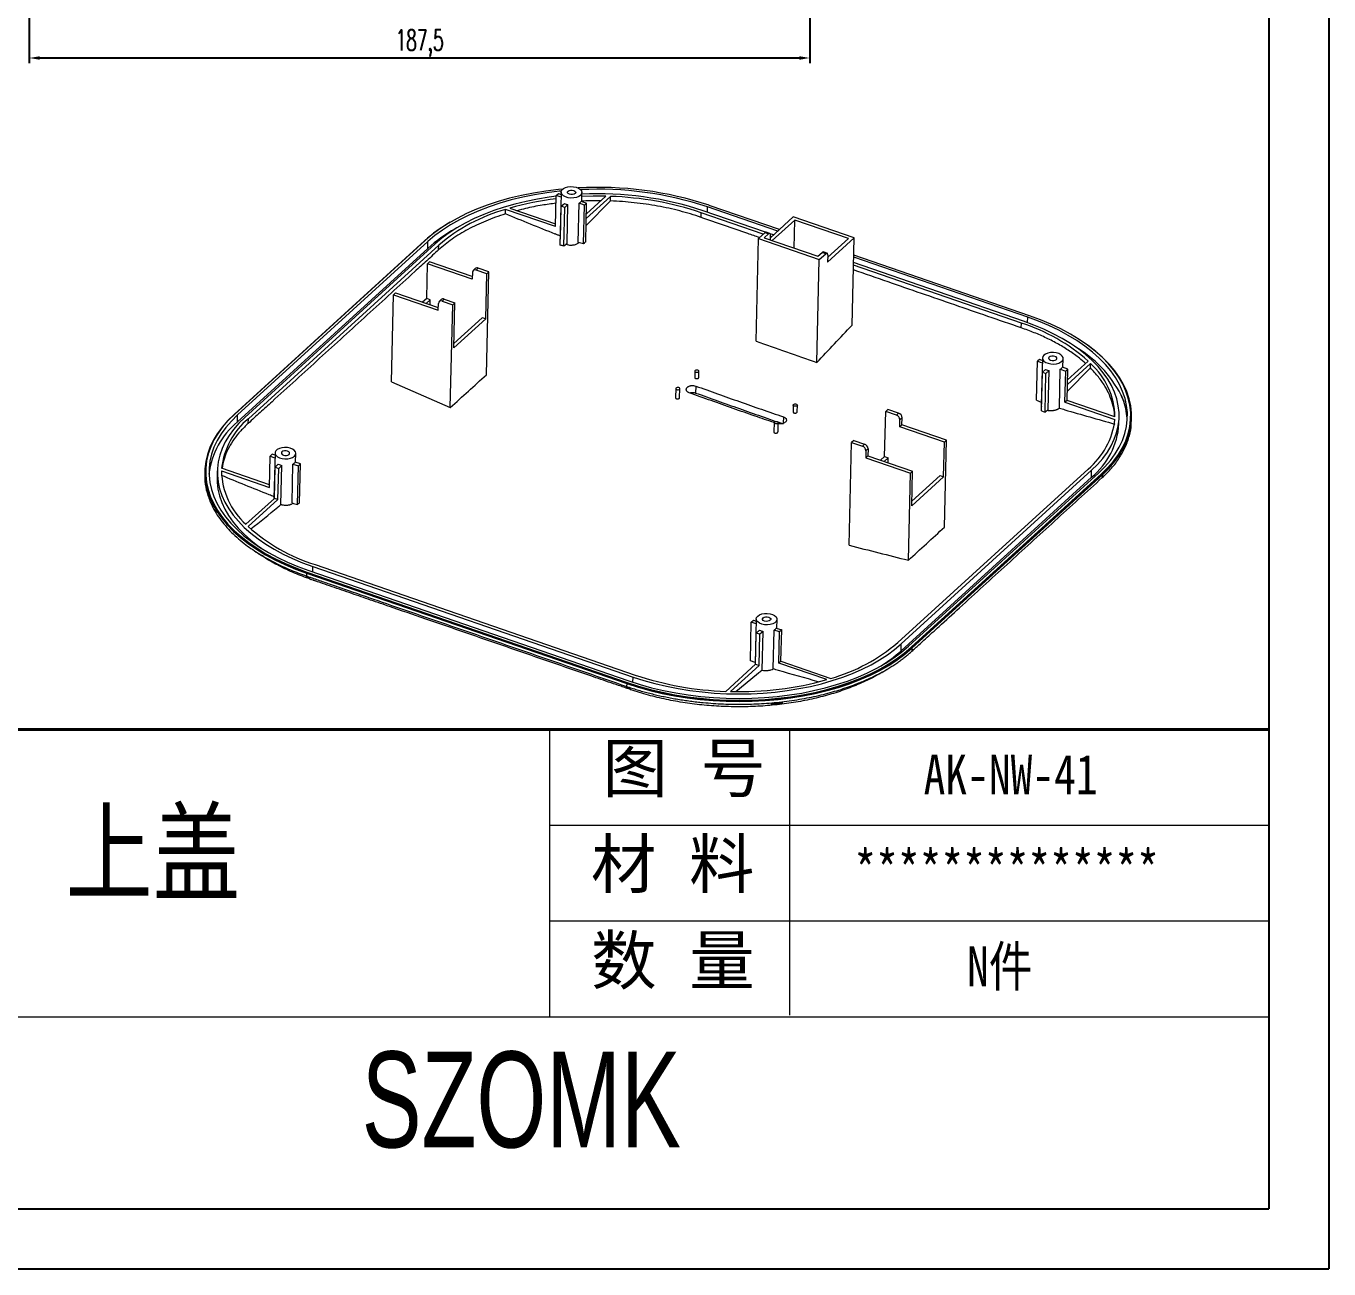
# Model space of a CAD drawing. Header units: inches. Extents: x 1813 to 4218, y 284 to 889.
# Drawn here: x 2354.9 to 2667.9, y 284.3 to 582.9 of the extents above; entities that cross this region are included whole.
import ezdxf

# ---------------------------------------------------------------- set-up
doc = ezdxf.new("R2010")
doc.units = ezdxf.units.IN
doc.header["$LTSCALE"] = 15
doc.layers.add('文字', color=81, linetype='Continuous')
doc.layers.add('粗实线', color=7, linetype='Continuous', lineweight=30)
doc.layers.add('细实线', color=3, linetype='Continuous', lineweight=9)
doc.styles.add('SLDTEXTSTYLE2', font='TXT', dxfattribs={"width": 0.6, "bigfont": 'bigfont'})
doc.styles.get("Standard").update_dxf_attribs({"font": 'txt', "bigfont": 'gbcbig.shx'})
doc.styles.add('宋体', font='', dxfattribs={"width": 0.8, "height": 3.5})
doc.styles.add('长仿宋', font='', dxfattribs={"width": 0.7, "height": 4})
doc.styles.get('宋体').set_extended_font_data('SimSun')
doc.styles.get('长仿宋').set_extended_font_data('SimSun')
doc.dimstyles.new('5', dxfattribs={"dimtxt": 5, "dimasz": 2.5, "dimexe": 1.25, "dimexo": 0.625, "dimtad": 1, "dimtxsty": 'SLDTEXTSTYLE2', "dimcen": 2.5, "dimclrd": 256, "dimclre": 256, "dimclrt": 256, "dimadec": 0, "dimazin": 0, "dimtfac": 1, "dimtmove": 0, "dimatfit": 3, "dimfxl": 1, "dimarcsym": 0})

# ---------------------------------------------------------------- blocks, each defined once
blk = doc.blocks.new('*D57')
at = {"lineweight": -2}
for p, q in [((2355.69, 673.06), (2355.69, 573.93)), ((2543.18, 674.53), (2543.18, 573.93)), ((2358.19, 575.18), (2540.68, 575.18))]:
    blk.add_line(p, q, dxfattribs=at)
for points in [[(2358.19, 575.6), (2358.19, 574.76), (2355.69, 575.18)], [(2540.68, 575.6), (2540.68, 574.76), (2543.18, 575.18)]]:
    blk.add_solid(points)
at = {"layer": 'Defpoints', "color": 0}
for p in [(2355.69, 673.68), (2543.18, 675.16), (2543.18, 575.18)]:
    blk.add_point(p, dxfattribs=at)
at = {"insert": (2449.44, 578.72), "char_height": 5, "attachment_point": 5, "style": 'SLDTEXTSTYLE2'}
blk.add_mtext('187,5', dxfattribs=at)

msp = doc.modelspace()

# ---------------------------------------------------------------- linework, layer by layer
for p, q in [((2667.879, 889.082), (2667.879, 284.282)), ((2653.479, 874.682), (2653.479, 298.682)), ((1841.319, 298.682), (2653.479, 298.682)), ((1812.519, 284.282), (2667.879, 284.282))]:
    msp.add_line(p, q)
at = {"color": 7, "linetype": 'Continuous', "lineweight": 15}
for p, q in [((2482.088, 534.676), (2482.268, 542.18)), ((2482.268, 542.18), (2482.779, 542.646)), ((2483.43, 541.779), (2482.268, 542.18)), ((2482.779, 542.646), (2483.445, 542.416)), ((2483.458, 542.97), (2483.192, 531.871)), ((2488.406, 540.705), (2488.457, 542.85)), ((2495.313, 541.927), (2489.479, 536.609)), ((2489.505, 537.713), (2494.167, 541.963)), ((2495.287, 540.843), (2495.313, 541.927)), ((2470.075, 537.723), (2470.101, 538.811)), ((2482.088, 534.676), (2470.101, 538.811)), ((2471.094, 539.11), (2482.103, 535.313)), ((2483.246, 530.235), (2483.47, 539.551)), ((2483.47, 539.551), (2484.236, 540.25)), ((2484.329, 539.255), (2483.47, 539.551)), ((2484.107, 529.98), (2484.329, 539.255)), ((2485.096, 539.953), (2484.329, 539.255)), ((2484.871, 530.61), (2485.096, 539.953)), ((2487.542, 530.897), (2487.767, 540.284)), ((2489.056, 539.839), (2487.767, 540.284)), ((2488.278, 540.749), (2489.567, 540.305)), ((2488.833, 530.523), (2489.056, 539.839)), ((2489.567, 540.305), (2489.056, 539.839)), ((2489.345, 531.031), (2489.567, 540.305)), ((2495.287, 540.843), (2489.438, 534.931)), ((2532.559, 533.32), (2517.592, 538.482)), ((2535.487, 533.594), (2518.614, 539.414)), ((2535.896, 533.967), (2519.023, 539.786)), ((2517.054, 536.894), (2517.081, 538.016)), ((2532.007, 532.868), (2517.081, 538.016)), ((2539.22, 536.997), (2533.719, 531.982)), ((2539.569, 536.235), (2534.167, 531.311)), ((2553.83, 531.959), (2539.22, 536.997)), ((2539.407, 529.503), (2539.569, 536.235)), ((2552.459, 531.789), (2539.569, 536.235)), ((2482.044, 532.864), (2482.046, 532.906)), ((2482.075, 532.894), (2482.044, 532.864)), ((2532.382, 533.21), (2530.85, 531.813)), ((2533.242, 532.914), (2532.22, 531.982)), ((2533.242, 532.914), (2532.382, 533.21)), ((2533.548, 533.025), (2532.688, 533.322)), ((2534.465, 532.662), (2533.649, 532.944)), ((2533.707, 531.469), (2533.733, 532.546)), ((2533.954, 532.197), (2533.726, 532.275)), ((2450.604, 531.242), (2404.872, 489.552)), ((2450.78, 531.349), (2405.048, 489.659)), ((2451.427, 529.445), (2405.695, 487.754)), ((2451.468, 531.112), (2405.735, 489.422)), ((2453.186, 530.519), (2407.454, 488.829)), ((2454.046, 530.223), (2408.314, 488.533)), ((2451.427, 529.445), (2451.468, 531.112)), ((2454.018, 529.086), (2454.046, 530.223)), ((2530.257, 507.141), (2530.85, 531.813)), ((2530.85, 531.813), (2545.459, 526.774)), ((2532.22, 531.982), (2545.11, 527.536)), ((2547.443, 526.136), (2553.83, 531.959)), ((2547.469, 527.24), (2552.459, 531.789)), ((2553.327, 511.034), (2553.83, 531.959)), ((2451.862, 526.197), (2451.351, 525.731)), ((2462.108, 522.663), (2451.862, 526.197)), ((2544.865, 502.051), (2545.459, 526.774)), ((2545.11, 527.536), (2546.132, 528.468)), ((2545.459, 526.774), (2546.992, 528.171)), ((2546.992, 528.171), (2546.132, 528.468)), ((2547.298, 528.283), (2546.438, 528.579)), ((2547.483, 527.803), (2547.443, 526.136)), ((2594.505, 511.955), (2553.687, 526.033)), ((2595.527, 512.886), (2553.718, 527.306)), ((2595.936, 513.259), (2553.73, 527.816)), ((2451.15, 517.393), (2451.351, 525.731)), ((2462.093, 522.026), (2451.351, 525.731)), ((2462.133, 523.694), (2462.093, 522.026)), ((2462.829, 524.602), (2462.318, 524.136)), ((2463.523, 524.697), (2463.012, 524.231)), ((2465.59, 523.342), (2463.012, 524.231)), ((2466.101, 523.808), (2463.523, 524.697)), ((2465.33, 512.503), (2465.59, 523.342)), ((2465.507, 499.084), (2466.101, 523.808)), ((2465.59, 523.342), (2466.101, 523.808)), ((2593.994, 511.489), (2553.672, 525.396)), ((2442.673, 497.378), (2443.175, 518.278)), ((2443.686, 518.744), (2443.175, 518.278)), ((2443.175, 518.278), (2453.917, 514.573)), ((2443.686, 518.744), (2453.932, 515.21)), ((2451.15, 517.393), (2450.176, 516.505)), ((2452.01, 517.097), (2451.036, 516.209)), ((2452.01, 517.097), (2451.15, 517.393)), ((2451.981, 515.883), (2452.01, 517.097)), ((2454.654, 517.149), (2454.143, 516.683)), ((2455.347, 517.244), (2454.836, 516.778)), ((2454.836, 516.778), (2457.415, 515.889)), ((2455.347, 517.244), (2457.926, 516.355)), ((2453.917, 514.573), (2453.957, 516.241)), ((2456.822, 491.218), (2457.415, 515.889)), ((2457.415, 515.889), (2457.926, 516.355)), ((2457.665, 505.516), (2457.926, 516.355)), ((2457.665, 505.516), (2465.33, 512.503)), ((2457.692, 506.62), (2464.47, 512.799)), ((2465.33, 512.503), (2464.47, 512.799)), ((2593.967, 510.352), (2593.994, 511.489)), ((2597.629, 492.999), (2597.853, 502.315)), ((2598.364, 502.781), (2597.853, 502.315)), ((2597.853, 502.315), (2599.014, 501.914)), ((2599.03, 502.551), (2598.364, 502.781)), ((2599.043, 503.105), (2598.772, 491.811)), ((2605.152, 500.44), (2603.863, 500.884)), ((2603.99, 500.84), (2604.041, 502.985)), ((2605.063, 496.744), (2610.61, 501.801)), ((2610.038, 502.359), (2605.089, 497.848)), ((2610.584, 500.715), (2610.61, 501.801)), ((2515.564, 499.957), (2515.528, 498.46)), ((2516.529, 498.464), (2516.564, 499.933)), ((2598.832, 490.412), (2599.054, 499.686)), ((2599.821, 500.385), (2599.054, 499.686)), ((2599.054, 499.686), (2599.914, 499.389)), ((2599.69, 490.073), (2599.914, 499.389)), ((2599.914, 499.389), (2600.68, 500.088)), ((2600.455, 490.702), (2600.68, 500.088)), ((2603.127, 491.075), (2603.352, 500.418)), ((2603.352, 500.418), (2604.641, 499.974)), ((2604.461, 492.47), (2604.641, 499.974)), ((2604.641, 499.974), (2605.152, 500.44)), ((2604.972, 492.936), (2605.152, 500.44)), ((2605.024, 495.103), (2610.584, 500.715)), ((2442.673, 497.378), (2456.822, 491.218)), ((2510.966, 495.765), (2510.914, 493.608)), ((2511.914, 493.605), (2511.965, 495.741)), ((2515.779, 496.379), (2515.739, 494.704)), ((2539.197, 491.807), (2539.157, 490.162)), ((2540.158, 490.182), (2540.197, 491.783)), ((2597.629, 492.999), (2598.789, 492.535)), ((2604.972, 492.936), (2604.461, 492.47)), ((2604.461, 492.47), (2616.447, 488.336)), ((2616.476, 488.968), (2604.972, 492.936)), ((2405.695, 487.754), (2405.735, 489.422)), ((2408.287, 487.41), (2408.314, 488.533)), ((2561.149, 479.455), (2561.409, 490.294)), ((2561.92, 490.76), (2561.409, 490.294)), ((2563.987, 489.405), (2561.409, 490.294)), ((2564.498, 489.87), (2561.92, 490.76)), ((2563.987, 489.405), (2564.498, 489.87)), ((2564.787, 486.607), (2564.827, 488.274)), ((2565.338, 488.74), (2564.827, 488.274)), ((2565.298, 487.073), (2565.338, 488.74)), ((2604.417, 490.66), (2604.418, 490.7)), ((2617.436, 487.266), (2617.476, 488.933)), ((2620.271, 488.699), (2620.275, 488.866)), ((2620.454, 487.994), (2620.471, 488.694)), ((2534.598, 487.614), (2534.544, 485.346)), ((2535.545, 485.373), (2535.598, 487.59)), ((2564.787, 486.607), (2565.298, 487.073)), ((2575.529, 482.902), (2564.787, 486.607)), ((2576.04, 483.368), (2565.298, 487.073)), ((2552.64, 458.117), (2553.234, 482.841)), ((2553.745, 483.307), (2553.234, 482.841)), ((2553.234, 482.841), (2555.812, 481.952)), ((2553.745, 483.307), (2556.323, 482.417)), ((2555.812, 481.952), (2556.323, 482.417)), ((2575.328, 474.564), (2575.529, 482.902)), ((2575.529, 482.902), (2576.04, 483.368)), ((2575.538, 462.468), (2576.04, 483.368)), ((2413.362, 472.024), (2413.542, 479.528)), ((2414.053, 479.994), (2413.542, 479.528)), ((2413.542, 479.528), (2414.704, 479.128)), ((2414.719, 479.764), (2414.053, 479.994)), ((2414.733, 480.318), (2414.469, 469.328)), ((2419.68, 478.054), (2419.731, 480.198)), ((2556.651, 480.821), (2556.611, 479.154)), ((2556.611, 479.154), (2557.122, 479.62)), ((2556.611, 479.154), (2567.353, 475.449)), ((2557.162, 481.287), (2556.651, 480.821)), ((2557.162, 481.287), (2557.122, 479.62)), ((2557.122, 479.62), (2567.864, 475.915)), ((2560.175, 478.567), (2561.149, 479.455)), ((2562.008, 479.158), (2561.034, 478.27)), ((2561.149, 479.455), (2562.008, 479.158)), ((2561.979, 477.944), (2562.008, 479.158)), ((2397.855, 475.932), (2397.838, 475.231)), ((2398.059, 476.094), (2398.055, 475.927)), ((2400.858, 476.027), (2400.818, 474.359)), ((2401.857, 475.992), (2413.362, 472.024)), ((2413.377, 472.661), (2401.886, 476.624)), ((2414.564, 469.395), (2414.744, 476.899)), ((2415.511, 477.598), (2414.744, 476.899)), ((2414.744, 476.899), (2415.604, 476.603)), ((2415.423, 469.099), (2415.604, 476.603)), ((2415.604, 476.603), (2416.37, 477.301)), ((2416.145, 467.915), (2416.37, 477.301)), ((2418.817, 468.288), (2419.041, 477.632)), ((2419.041, 477.632), (2420.33, 477.187)), ((2420.841, 477.653), (2419.552, 478.097)), ((2420.108, 467.913), (2420.33, 477.187)), ((2420.33, 477.187), (2420.841, 477.653)), ((2420.618, 468.337), (2420.841, 477.653)), ((2564.288, 434.737), (2610.02, 476.427)), ((2565.147, 434.441), (2610.879, 476.131)), ((2567.353, 475.449), (2567.864, 475.915)), ((2567.664, 467.577), (2567.864, 475.915)), ((2610.839, 474.463), (2610.879, 476.131)), ((2565.107, 432.773), (2610.839, 474.463)), ((2566.851, 454.524), (2567.353, 475.449)), ((2566.866, 433.848), (2612.598, 475.538)), ((2567.55, 433.444), (2613.282, 475.134)), ((2567.554, 433.611), (2613.286, 475.301)), ((2575.328, 474.564), (2567.664, 467.577)), ((2567.69, 468.681), (2574.469, 474.861)), ((2567.722, 433.385), (2613.454, 475.075)), ((2574.469, 474.861), (2575.328, 474.564)), ((2613.282, 475.134), (2613.286, 475.301)), ((2613.454, 475.075), (2613.437, 474.384)), ((2414.564, 469.395), (2407.723, 463.159)), ((2408.296, 462.601), (2415.423, 469.099)), ((2415.423, 469.099), (2414.564, 469.395)), ((2422.292, 451.441), (2422.275, 450.741)), ((2422.275, 450.741), (2423.313, 449.932)), ((2422.292, 451.441), (2499.205, 424.914)), ((2422.394, 451.534), (2422.398, 451.701)), ((2422.394, 451.534), (2499.307, 425.007)), ((2422.398, 451.701), (2499.311, 425.174)), ((2422.807, 452.074), (2499.72, 425.546)), ((2423.829, 453.005), (2500.742, 426.478)), ((2424.34, 453.471), (2501.253, 426.944)), ((2528.904, 430.389), (2529.127, 439.663)), ((2529.127, 439.663), (2529.638, 440.129)), ((2530.288, 439.262), (2529.127, 439.663)), ((2529.638, 440.129), (2530.304, 439.899)), ((2530.317, 440.453), (2530.053, 429.443)), ((2535.137, 438.232), (2536.426, 437.788)), ((2535.264, 438.188), (2535.316, 440.333)), ((2530.148, 429.53), (2530.329, 437.034)), ((2530.329, 437.034), (2531.095, 437.733)), ((2531.188, 436.738), (2530.329, 437.034)), ((2531.008, 429.234), (2531.188, 436.738)), ((2531.954, 437.436), (2531.188, 436.738)), ((2531.73, 428.094), (2531.954, 437.436)), ((2534.401, 428.423), (2534.626, 437.767)), ((2535.915, 437.322), (2534.626, 437.767)), ((2535.735, 429.818), (2535.915, 437.322)), ((2536.426, 437.788), (2535.915, 437.322)), ((2536.246, 430.284), (2536.426, 437.788)), ((2565.107, 432.773), (2565.147, 434.441)), ((2567.55, 433.444), (2567.554, 433.611)), ((2567.722, 433.385), (2567.705, 432.685)), ((2523.021, 423.033), (2530.148, 429.53)), ((2531.008, 429.234), (2524.167, 422.997)), ((2530.064, 429.926), (2528.904, 430.389)), ((2530.148, 429.53), (2531.008, 429.234)), ((2535.735, 429.818), (2536.246, 430.284)), ((2547.24, 425.85), (2535.735, 429.818)), ((2536.246, 430.284), (2548.233, 426.15)), ((2499.205, 424.914), (2499.188, 424.223)), ((2499.188, 424.223), (2500.239, 423.415)), ((2499.307, 425.007), (2499.311, 425.174))]:
    msp.add_line(p, q, dxfattribs=at)
at = {"color": 8, "linetype": 'Continuous', "lineweight": 15}
for p, q in [((2518.583, 538.14), (2518.614, 539.414)), ((2595.496, 511.604), (2595.527, 512.886)), ((2536.83, 488.986), (2536.793, 487.42)), ((2423.798, 451.732), (2423.829, 453.005)), ((2500.711, 425.213), (2500.742, 426.478))]:
    msp.add_line(p, q, dxfattribs=at)
at = {"color": 7, "linetype": 'Continuous', "lineweight": 15, "flags": 128}
for points in [[(2483.874, 543.707), (2482.83, 543.603), (2479.798, 543.229), (2476.821, 542.749), (2473.91, 542.165), (2471.077, 541.481), (2468.333, 540.699), (2465.688, 539.822), (2463.153, 538.852), (2460.738, 537.795), (2458.453, 536.655), (2456.306, 535.435), (2454.307, 534.14), (2452.462, 532.777), (2450.78, 531.349)], [(2483.507, 543.221), (2483.003, 543.169), (2480.02, 542.801), (2477.091, 542.328), (2474.226, 541.755), (2471.439, 541.081), (2468.738, 540.312), (2466.136, 539.448), (2463.642, 538.495), (2461.266, 537.455), (2459.017, 536.332), (2456.905, 535.132), (2454.938, 533.858), (2453.123, 532.517), (2451.468, 531.112)], [(2482.263, 541.952), (2480.573, 541.731), (2477.763, 541.278), (2475.016, 540.727), (2472.342, 540.082), (2469.752, 539.343), (2467.256, 538.515), (2464.863, 537.601), (2462.584, 536.603), (2460.428, 535.526), (2458.402, 534.375), (2456.515, 533.154), (2454.774, 531.867), (2453.186, 530.519)], [(2488.106, 542.169), (2487.682, 541.882), (2487.13, 541.672), (2486.491, 541.553), (2485.812, 541.535), (2485.144, 541.619), (2484.537, 541.799), (2484.035, 542.061), (2483.675, 542.386), (2483.485, 542.75), (2483.478, 543.126), (2483.655, 543.485), (2484.003, 543.803), (2484.496, 544.054), (2485.097, 544.22), (2485.762, 544.289), (2486.442, 544.255), (2487.086, 544.122), (2487.646, 543.899), (2488.08, 543.603), (2488.358, 543.255), (2488.457, 542.882), (2488.371, 542.511), (2488.106, 542.169)], [(2486.817, 542.614), (2486.556, 542.458), (2486.204, 542.371), (2485.815, 542.366), (2485.447, 542.444), (2485.157, 542.593), (2484.989, 542.79), (2484.968, 543.006), (2485.098, 543.206), (2485.359, 543.362), (2485.711, 543.449), (2486.101, 543.454), (2486.469, 543.376), (2486.759, 543.227), (2486.927, 543.03), (2486.947, 542.814), (2486.817, 542.614)], [(2494.167, 541.963), (2491.158, 541.98), (2488.434, 541.901)], [(2533.733, 532.546), (2533.727, 532.699), (2533.702, 532.829), (2533.658, 532.93), (2533.597, 532.999), (2533.522, 533.032), (2533.436, 533.029), (2533.341, 532.989), (2533.242, 532.914)], [(2547.483, 527.803), (2547.477, 527.957), (2547.451, 528.087), (2547.408, 528.188), (2547.347, 528.257), (2547.272, 528.29), (2547.186, 528.286), (2547.091, 528.246), (2546.992, 528.171)], [(2613.286, 475.301), (2614.799, 476.787), (2616.138, 478.325), (2617.296, 479.909), (2618.269, 481.534), (2619.054, 483.192), (2619.648, 484.877), (2620.047, 486.583), (2620.251, 488.302), (2620.258, 490.029), (2620.069, 491.755), (2619.685, 493.475), (2619.106, 495.181), (2618.335, 496.868), (2617.376, 498.527), (2616.231, 500.153), (2614.906, 501.739), (2613.406, 503.279), (2611.736, 504.767), (2609.903, 506.196), (2607.915, 507.562), (2605.779, 508.859), (2603.504, 510.082), (2601.099, 511.226), (2598.573, 512.286), (2595.936, 513.259)], [(2610.879, 476.131), (2612.308, 477.533), (2613.571, 478.985), (2614.664, 480.48), (2615.583, 482.013), (2616.324, 483.578), (2616.884, 485.169), (2617.261, 486.778), (2617.453, 488.401), (2617.46, 490.031), (2617.282, 491.66), (2616.919, 493.283), (2616.372, 494.894), (2615.645, 496.485), (2614.739, 498.051), (2613.659, 499.585), (2612.409, 501.082), (2610.993, 502.536), (2609.417, 503.94), (2607.687, 505.289), (2605.811, 506.578), (2603.795, 507.803), (2601.648, 508.957), (2599.378, 510.036), (2596.994, 511.037), (2594.505, 511.955)], [(2612.598, 475.538), (2614.087, 477), (2615.404, 478.513), (2616.544, 480.072), (2617.502, 481.671), (2618.274, 483.302), (2618.858, 484.96), (2619.251, 486.639), (2619.452, 488.331), (2619.459, 490.029), (2619.273, 491.728), (2618.894, 493.42), (2618.325, 495.099), (2617.567, 496.758), (2616.622, 498.391), (2615.496, 499.991), (2614.192, 501.551), (2612.716, 503.066), (2611.073, 504.53), (2609.27, 505.937), (2607.314, 507.281), (2605.212, 508.557), (2602.974, 509.761), (2600.607, 510.886), (2598.122, 511.929), (2595.527, 512.886)], [(2599.394, 503.786), (2599.129, 503.444), (2599.043, 503.073), (2599.142, 502.7), (2599.42, 502.352), (2599.854, 502.055), (2600.414, 501.832), (2601.058, 501.699), (2601.738, 501.666), (2602.403, 501.735), (2603.004, 501.901), (2603.497, 502.152), (2603.845, 502.469), (2604.022, 502.829), (2604.015, 503.205), (2603.825, 503.569), (2603.465, 503.894), (2602.963, 504.156), (2602.356, 504.336), (2601.688, 504.42), (2601.009, 504.402), (2600.37, 504.283), (2599.818, 504.073), (2599.394, 503.786)], [(2613.454, 475.075), (2614.973, 476.567), (2616.317, 478.111), (2617.48, 479.702), (2618.457, 481.333), (2619.246, 482.998), (2619.841, 484.69), (2620.242, 486.402), (2620.447, 488.128), (2620.454, 489.862), (2620.264, 491.595), (2619.878, 493.322), (2619.297, 495.035), (2618.523, 496.728), (2617.56, 498.394), (2616.411, 500.026), (2615.08, 501.619), (2613.574, 503.165), (2611.897, 504.659), (2610.058, 506.094), (2609.198, 506.706)], [(2600.683, 503.341), (2600.553, 503.14), (2600.573, 502.925), (2600.741, 502.728), (2601.031, 502.579), (2601.399, 502.501), (2601.789, 502.506), (2602.141, 502.593), (2602.402, 502.748), (2602.532, 502.949), (2602.511, 503.165), (2602.343, 503.362), (2602.053, 503.511), (2601.685, 503.589), (2601.296, 503.584), (2600.944, 503.497), (2600.683, 503.341)], [(2516.494, 499.797), (2516.559, 499.898), (2516.549, 500.005), (2516.465, 500.104), (2516.32, 500.178), (2516.136, 500.217), (2515.941, 500.215), (2515.765, 500.171), (2515.635, 500.094), (2515.57, 499.993), (2515.58, 499.886), (2515.664, 499.787), (2515.809, 499.713), (2515.993, 499.674), (2516.187, 499.676), (2516.363, 499.719), (2516.494, 499.797)], [(2511.895, 495.605), (2511.96, 495.705), (2511.95, 495.813), (2511.866, 495.912), (2511.721, 495.986), (2511.537, 496.025), (2511.342, 496.023), (2511.166, 495.979), (2511.036, 495.901), (2510.971, 495.801), (2510.981, 495.693), (2511.065, 495.595), (2511.21, 495.52), (2511.394, 495.481), (2511.589, 495.484), (2511.765, 495.527), (2511.895, 495.605)], [(2539.267, 491.943), (2539.398, 492.021), (2539.574, 492.064), (2539.768, 492.066), (2539.952, 492.027), (2540.097, 491.953), (2540.181, 491.854), (2540.192, 491.747), (2540.126, 491.646), (2539.996, 491.569), (2539.82, 491.525), (2539.625, 491.523), (2539.441, 491.562), (2539.296, 491.636), (2539.212, 491.735), (2539.202, 491.842), (2539.267, 491.943)], [(2404.872, 489.552), (2403.353, 488.06), (2402.009, 486.516), (2400.846, 484.925), (2399.868, 483.294), (2399.08, 481.629), (2398.484, 479.937), (2398.083, 478.224), (2397.879, 476.498), (2397.871, 474.765), (2398.061, 473.031), (2398.447, 471.305), (2399.029, 469.591), (2399.802, 467.898), (2400.766, 466.232), (2401.915, 464.6), (2403.245, 463.008), (2404.752, 461.461), (2406.428, 459.968), (2408.268, 458.532), (2410.264, 457.161), (2412.409, 455.858), (2414.693, 454.631), (2417.108, 453.482), (2419.644, 452.418), (2422.292, 451.441)], [(2405.048, 489.659), (2403.535, 488.173), (2402.196, 486.635), (2401.038, 485.051), (2400.064, 483.426), (2399.279, 481.768), (2398.686, 480.083), (2398.286, 478.377), (2398.083, 476.658), (2398.075, 474.931), (2398.264, 473.205), (2398.649, 471.485), (2399.228, 469.779), (2399.999, 468.093), (2400.958, 466.433), (2402.103, 464.807), (2403.428, 463.221), (2404.928, 461.681), (2406.598, 460.194), (2408.43, 458.764), (2410.418, 457.398), (2412.554, 456.101), (2414.829, 454.878), (2417.235, 453.734), (2419.761, 452.674), (2422.398, 451.701)], [(2405.735, 489.422), (2404.246, 487.96), (2402.929, 486.447), (2401.79, 484.888), (2400.832, 483.289), (2400.059, 481.658), (2399.476, 480), (2399.083, 478.321), (2398.882, 476.629), (2398.875, 474.931), (2399.061, 473.232), (2399.439, 471.54), (2400.009, 469.861), (2400.767, 468.202), (2401.711, 466.569), (2402.837, 464.969), (2404.141, 463.409), (2405.618, 461.894), (2407.26, 460.43), (2409.064, 459.023), (2411.02, 457.679), (2413.121, 456.403), (2415.36, 455.199), (2417.726, 454.074), (2420.212, 453.031), (2422.807, 452.074)], [(2407.454, 488.829), (2406.026, 487.427), (2404.763, 485.975), (2403.67, 484.48), (2402.751, 482.947), (2402.01, 481.382), (2401.45, 479.791), (2401.073, 478.182), (2400.881, 476.559), (2400.874, 474.93), (2401.052, 473.3), (2401.415, 471.677), (2401.961, 470.067), (2402.689, 468.475), (2403.594, 466.909), (2404.674, 465.375), (2405.925, 463.878), (2407.341, 462.424), (2408.917, 461.02), (2410.646, 459.671), (2412.523, 458.382), (2414.538, 457.158), (2416.686, 456.003), (2418.956, 454.924), (2421.34, 453.923), (2423.829, 453.005)], [(2534.668, 487.75), (2534.799, 487.828), (2534.975, 487.872), (2535.17, 487.874), (2535.354, 487.835), (2535.499, 487.761), (2535.583, 487.662), (2535.593, 487.554), (2535.528, 487.454), (2535.397, 487.376), (2535.221, 487.333), (2535.026, 487.33), (2534.843, 487.369), (2534.698, 487.444), (2534.614, 487.542), (2534.603, 487.65), (2534.668, 487.75)], [(2419.38, 479.517), (2419.645, 479.859), (2419.731, 480.23), (2419.632, 480.603), (2419.355, 480.951), (2418.92, 481.247), (2418.36, 481.47), (2417.716, 481.604), (2417.037, 481.637), (2416.372, 481.568), (2415.77, 481.402), (2415.277, 481.151), (2414.93, 480.834), (2414.752, 480.474), (2414.759, 480.098), (2414.949, 479.734), (2415.309, 479.409), (2415.811, 479.147), (2416.418, 478.967), (2417.086, 478.883), (2417.765, 478.901), (2418.404, 479.02), (2418.956, 479.23), (2419.38, 479.517)], [(2418.091, 479.962), (2418.221, 480.162), (2418.201, 480.378), (2418.033, 480.575), (2417.743, 480.724), (2417.375, 480.802), (2416.986, 480.797), (2416.634, 480.71), (2416.373, 480.554), (2416.242, 480.354), (2416.263, 480.138), (2416.431, 479.941), (2416.721, 479.792), (2417.089, 479.714), (2417.478, 479.719), (2417.83, 479.806), (2418.091, 479.962)], [(2398.055, 475.927), (2398.071, 474.765), (2398.26, 473.038), (2398.645, 471.318), (2399.224, 469.612), (2399.995, 467.926), (2400.954, 466.266), (2402.099, 464.641), (2403.424, 463.055), (2404.924, 461.515), (2406.594, 460.027), (2408.426, 458.597), (2410.414, 457.231), (2412.55, 455.934), (2414.825, 454.711), (2417.231, 453.567), (2419.757, 452.507), (2422.394, 451.534)], [(2400.818, 474.359), (2400.833, 473.262), (2401.012, 471.633), (2401.375, 470.009), (2401.921, 468.399), (2402.649, 466.808), (2403.554, 465.242), (2404.634, 463.707), (2405.885, 462.21), (2407.301, 460.757), (2408.877, 459.353), (2410.606, 458.003), (2411.437, 457.412)], [(2530.668, 441.134), (2531.092, 441.421), (2531.644, 441.631), (2532.284, 441.75), (2532.962, 441.768), (2533.63, 441.684), (2534.237, 441.504), (2534.739, 441.242), (2535.099, 440.917), (2535.289, 440.553), (2535.296, 440.177), (2535.119, 439.817), (2534.771, 439.5), (2534.278, 439.249), (2533.677, 439.083), (2533.012, 439.014), (2532.332, 439.048), (2531.689, 439.181), (2531.129, 439.404), (2530.694, 439.7), (2530.416, 440.048), (2530.317, 440.421), (2530.403, 440.792), (2530.668, 441.134)], [(2531.957, 440.689), (2532.218, 440.845), (2532.57, 440.932), (2532.96, 440.937), (2533.327, 440.859), (2533.617, 440.71), (2533.785, 440.513), (2533.806, 440.297), (2533.676, 440.097), (2533.415, 439.941), (2533.063, 439.854), (2532.673, 439.849), (2532.305, 439.927), (2532.015, 440.076), (2531.847, 440.273), (2531.827, 440.489), (2531.957, 440.689)], [(2499.205, 424.914), (2501.953, 424.029), (2504.791, 423.24), (2507.709, 422.549), (2510.693, 421.96), (2513.733, 421.474), (2516.816, 421.094), (2519.931, 420.82), (2523.065, 420.655), (2526.205, 420.599), (2529.34, 420.651), (2532.457, 420.812), (2535.543, 421.081), (2538.587, 421.458), (2541.576, 421.94), (2544.498, 422.525), (2547.343, 423.212), (2550.098, 423.997), (2552.754, 424.878), (2555.299, 425.852), (2557.724, 426.913), (2560.018, 428.058), (2562.173, 429.283), (2564.181, 430.582), (2566.033, 431.952), (2567.722, 433.385)], [(2499.307, 425.007), (2502.044, 424.126), (2504.871, 423.34), (2507.777, 422.652), (2510.749, 422.065), (2513.777, 421.581), (2516.848, 421.202), (2519.95, 420.93), (2523.072, 420.765), (2526.2, 420.709), (2529.322, 420.761), (2532.426, 420.922), (2535.5, 421.19), (2538.531, 421.565), (2541.508, 422.045), (2544.419, 422.628), (2547.253, 423.312), (2549.997, 424.094), (2552.642, 424.972), (2555.177, 425.941), (2557.592, 426.998), (2559.877, 428.139), (2562.023, 429.359), (2564.023, 430.653), (2565.867, 432.017), (2567.55, 433.444)], [(2499.311, 425.174), (2502.048, 424.293), (2504.875, 423.507), (2507.781, 422.819), (2510.753, 422.232), (2513.781, 421.748), (2516.852, 421.369), (2519.954, 421.097), (2523.076, 420.932), (2526.204, 420.876), (2529.326, 420.928), (2532.43, 421.089), (2535.504, 421.357), (2538.535, 421.732), (2541.512, 422.211), (2544.423, 422.795), (2547.257, 423.479), (2550.001, 424.261), (2552.646, 425.139), (2555.181, 426.108), (2557.596, 427.165), (2559.881, 428.305), (2562.027, 429.525), (2564.027, 430.82), (2565.871, 432.183), (2567.554, 433.611)], [(2499.72, 425.546), (2502.413, 424.679), (2505.195, 423.906), (2508.054, 423.229), (2510.978, 422.652), (2513.957, 422.176), (2516.979, 421.803), (2520.032, 421.535), (2523.103, 421.373), (2526.18, 421.318), (2529.252, 421.369), (2532.307, 421.527), (2535.331, 421.791), (2538.314, 422.159), (2541.243, 422.632), (2544.107, 423.205), (2546.895, 423.879), (2549.596, 424.648), (2552.198, 425.512), (2554.692, 426.465), (2557.068, 427.505), (2559.317, 428.628), (2561.429, 429.828), (2563.396, 431.102), (2565.211, 432.443), (2566.866, 433.848)], [(2500.742, 426.478), (2503.325, 425.646), (2505.993, 424.905), (2508.735, 424.255), (2511.541, 423.701), (2514.398, 423.245), (2517.297, 422.887), (2520.225, 422.63), (2523.17, 422.475), (2526.122, 422.422), (2529.069, 422.471), (2531.999, 422.623), (2534.9, 422.876), (2537.761, 423.229), (2540.57, 423.682), (2543.318, 424.233), (2545.992, 424.878), (2548.582, 425.617), (2551.078, 426.445), (2553.47, 427.359), (2555.749, 428.357), (2557.906, 429.434), (2559.932, 430.585), (2561.819, 431.807), (2563.56, 433.093), (2565.147, 434.441)]]:
    msp.add_lwpolyline(points, dxfattribs=at)
at = {"color": 7, "linetype": 'Continuous', "lineweight": 15}
for centre, radius, start, end in [((2492.237, 458.762), 85.338, 71.70649, 93.1788), ((2492.273, 459.754), 83.902, 71.70257, 92.82857), ((2492.329, 462.085), 80.466, 71.70183, 92.76474), ((2492.876, 465.832), 76.135, 71.46246, 88.16588), ((2481.725, 497.775), 42.65, 105.81563, 130.46564), ((2490.81, 470.819), 71.08, 96.91749, 106.10357), ((2485.757, 543.265), 3.378, 243.23716, 258.70419), ((2487.04, 541.594), 1.499, 299.01631, 325.6896), ((2475.167, 503.842), 36.798, 119.9723, 131.87478), ((2475.782, 502.225), 36.525, 119.11446, 131.82026), ((2532.626, 533.018), 0.31, 78.31235, 141.75321), ((2546.376, 528.276), 0.31, 78.31235, 141.75321), ((2462.741, 523.687), 0.608, 63.4781, 179.37826), ((2463.256, 524.065), 0.686, 67.07764, 128.47878), ((2454.565, 516.234), 0.608, 63.4781, 179.37826), ((2455.08, 516.612), 0.686, 67.07764, 128.47878), ((2580.525, 469.16), 44.42, 48.3639, 72.34887), ((2592.471, 481.09), 28.661, 27.22232, 59.87352), ((2602.625, 501.729), 1.499, 299.01631, 325.6896), ((2598.686, 488.593), 17.795, 1.20602, 47.92247), ((2601.342, 503.4), 3.378, 243.23716, 258.70419), ((2603.822, 487.519), 15.619, 1.95515, 19.11165), ((2419.823, 474.632), 18.047, 129.62431, 173.66156), ((2563.57, 488.218), 1.258, 2.56433, 70.63634), ((2564.081, 488.684), 1.258, 2.56433, 70.63634), ((2598.511, 490.328), 18.047, 309.62431, 353.66156), ((2601.283, 489.9), 19.026, 309.09791, 356.38261), ((2417.888, 472.973), 19.161, 129.5183, 173.20443), ((2599.515, 488.399), 17.956, 309.09791, 356.38261), ((2555.906, 481.231), 1.258, 2.56433, 70.63634), ((2555.395, 480.765), 1.258, 2.56433, 70.63634), ((2419.648, 476.367), 17.795, 181.20602, 227.92247), ((2417.032, 480.614), 3.378, 243.23716, 258.70419), ((2418.314, 478.942), 1.499, 299.01631, 325.6896), ((2437.809, 495.8), 44.42, 228.3639, 252.34887), ((2533.899, 439.077), 1.499, 299.01631, 325.6896), ((2532.616, 440.748), 3.378, 243.23716, 258.70419), ((2536.609, 467.185), 42.65, 285.81563, 310.46564), ((2542.808, 457.503), 33.299, 301.65356, 312.04103), ((2525.458, 499.128), 76.135, 251.46246, 268.16588), ((2526.422, 499.498), 76.534, 268.31186, 285.7839)]:
    msp.add_arc(centre, radius, start, end, dxfattribs=at)
for points, knots in [([(2482.223, 540.291), (2481.106, 540.141), (2478.618, 539.807), (2475.488, 539.199), (2473.552, 538.677), (2472.878, 538.495)], [0, 0, 0, 0, 0.3469845, 0.7727025, 1, 1, 1, 1]), ([(2492.98, 540.88), (2492.096, 540.894), (2490.566, 540.916), (2489.049, 540.833), (2488.408, 540.798)], [0, 0, 0, 0, 0.5774226, 1, 1, 1, 1]), ([(2517.054, 536.894), (2515.4, 537.47), (2513.701, 537.983), (2510.22, 538.888), (2508.438, 539.281), (2505.7, 539.779), (2504.776, 539.929), (2502.908, 540.2), (2501.962, 540.32), (2499.119, 540.629), (2497.21, 540.769), (2495.287, 540.843)], [0, 0, 0, 0, 0.25, 0.25, 0.5, 0.5, 0.625, 0.625, 0.75, 0.75, 1, 1, 1, 1]), ([(2470.075, 537.723), (2468.42, 537.206), (2466.843, 536.636), (2463.843, 535.394), (2462.418, 534.722), (2460.396, 533.637), (2459.742, 533.262), (2458.471, 532.487), (2457.855, 532.085), (2456.085, 530.852), (2455.002, 529.989), (2454.018, 529.086)], [0, 0, 0, 0, 0.25, 0.25, 0.5, 0.5, 0.625, 0.625, 0.75, 0.75, 1, 1, 1, 1]), ([(2531.101, 532.042), (2530.165, 532.365), (2525.482, 533.982), (2520.8, 535.6), (2517.054, 536.894)], [0, 0, 0, 0, 0.1999866, 1, 1, 1, 1]), ([(2483.206, 532.443), (2483.141, 532.469), (2482.969, 532.537), (2482.689, 532.649), (2482.367, 532.777), (2482.153, 532.863), (2482.046, 532.906)], [0, 0, 0, 0, 0.1677941, 0.445196, 0.722598, 1, 1, 1, 1]), ([(2454.018, 529.086), (2453.065, 528.211), (2452.113, 527.345), (2450.207, 525.608), (2447.349, 523.002), (2444.491, 520.397), (2438.774, 515.187), (2434.963, 511.714), (2427.341, 504.769), (2423.53, 501.297), (2417.814, 496.088), (2414.956, 493.484), (2412.098, 490.88), (2410.192, 489.145), (2409.239, 488.274), (2408.287, 487.41)], [0, 0, 0, 0, 0.0625, 0.0625, 0.125, 0.25, 0.25, 0.5, 0.5, 0.75, 0.75, 0.875, 0.9375, 0.9375, 1, 1, 1, 1]), ([(2483.209, 531.869), (2483.202, 531.846), (2483.171, 531.737), (2483.231, 531.628), (2483.278, 531.542)], [0, 0, 0, 0, 0.2166405, 1, 1, 1, 1]), ([(2484.649, 530.427), (2484.839, 530.369), (2485.287, 530.233), (2486.078, 530.214), (2486.88, 530.352), (2487.442, 530.589), (2487.67, 530.783), (2487.737, 530.84)], [0, 0, 0, 0, 0.1776286, 0.4181945, 0.6581744, 0.8980042, 1, 1, 1, 1]), ([(2593.967, 510.352), (2588.64, 512.187), (2577.986, 515.859), (2564.546, 520.498), (2556.432, 523.299), (2553.645, 524.261)], [0, 0, 0, 0, 0.3963198, 0.7926401, 1, 1, 1, 1]), ([(2609.412, 501.788), (2608.927, 502.219), (2607.763, 503.255), (2605.592, 504.801), (2602.956, 506.424), (2600.103, 507.898), (2597.115, 509.223), (2595.018, 509.975), (2593.967, 510.352)], [0, 0, 0, 0, 0.1247515, 0.2998531, 0.4800417, 0.6602303, 0.829562, 1, 1, 1, 1]), ([(2515.529, 498.46), (2515.529, 498.455), (2515.528, 498.438), (2515.533, 498.41), (2515.544, 498.376), (2515.561, 498.343), (2515.585, 498.311), (2515.614, 498.281), (2515.648, 498.254), (2515.687, 498.229), (2515.73, 498.207), (2515.778, 498.189), (2515.828, 498.174), (2515.88, 498.162), (2515.935, 498.155), (2515.991, 498.151), (2516.047, 498.151), (2516.102, 498.155), (2516.157, 498.163), (2516.211, 498.174), (2516.262, 498.189), (2516.31, 498.208), (2516.355, 498.23), (2516.395, 498.254), (2516.43, 498.28), (2516.449, 498.299), (2516.458, 498.308)], [0, 0, 0, 0, 0.0185464, 0.0610056, 0.103465, 0.148118, 0.190452, 0.2327861, 0.2773119, 0.319479, 0.3616461, 0.4059939, 0.4480257, 0.4900577, 0.5342546, 0.5762426, 0.6182305, 0.6623705, 0.7044253, 0.74648, 0.7906821, 0.8328859, 0.8750895, 0.9194461, 0.9595012, 1, 1, 1, 1]), ([(2516.458, 498.308), (2516.467, 498.319), (2516.481, 498.334), (2516.495, 498.355), (2516.508, 498.378), (2516.52, 498.406), (2516.527, 498.435), (2516.529, 498.454), (2516.529, 498.462), (2516.529, 498.464)], [0, 0, 0, 0, 0.2121015, 0.3190121, 0.4242839, 0.6472775, 0.8593794, 0.9662917, 1, 1, 1, 1]), ([(2616.392, 488.997), (2616.382, 489.33), (2616.35, 490.368), (2615.951, 492.126), (2615.205, 494.251), (2614.072, 496.414), (2612.58, 498.589), (2611.252, 500.004), (2610.584, 500.715)], [0, 0, 0, 0, 0.0820104, 0.2552778, 0.433579, 0.6118801, 0.8050975, 1, 1, 1, 1]), ([(2514.241, 494.757), (2514.155, 494.788), (2514.077, 494.823), (2513.931, 494.903), (2513.864, 494.949), (2513.747, 495.046), (2513.696, 495.097), (2513.612, 495.207), (2513.578, 495.265), (2513.507, 495.441), (2513.497, 495.566), (2513.553, 495.807), (2513.62, 495.925), (2513.77, 496.083), (2513.829, 496.134), (2513.96, 496.226), (2514.033, 496.267), (2514.19, 496.342), (2514.275, 496.375), (2514.452, 496.43), (2514.544, 496.452), (2514.832, 496.5), (2515.03, 496.509), (2515.421, 496.479), (2515.608, 496.44), (2515.779, 496.379)], [0, 0, 0, 0, 0.0625, 0.0625, 0.125, 0.125, 0.1875, 0.1875, 0.25, 0.25, 0.375, 0.375, 0.5, 0.5, 0.5625, 0.5625, 0.625, 0.625, 0.6875, 0.6875, 0.75, 0.75, 0.875, 0.875, 1, 1, 1, 1]), ([(2534.602, 487.608), (2533.078, 488.119), (2529.798, 489.217), (2524.766, 490.994), (2519.503, 492.862), (2515.995, 494.125), (2514.241, 494.757)], [0, 0, 0, 0, 0.2245288, 0.4829853, 0.7414905, 1, 1, 1, 1]), ([(2514.343, 494.72), (2514.431, 494.748), (2514.671, 494.825), (2515.119, 494.839), (2515.501, 494.783), (2515.693, 494.719), (2515.739, 494.704)], [0, 0, 0, 0, 0.2018932, 0.5482815, 0.8933932, 1, 1, 1, 1]), ([(2515.739, 494.704), (2519.247, 493.446), (2522.755, 492.196), (2528.017, 490.341), (2529.771, 489.725), (2532.403, 488.809), (2533.28, 488.505), (2535.035, 487.901), (2535.912, 487.605), (2536.79, 487.312)], [0, 0, 0, 0, 0.5, 0.5, 0.75, 0.75, 0.875, 0.875, 1, 1, 1, 1]), ([(2515.779, 496.379), (2519.287, 495.121), (2522.795, 493.872), (2528.057, 492.016), (2529.812, 491.4), (2533.321, 490.179), (2535.075, 489.572), (2536.83, 488.986)], [0, 0, 0, 0, 0.5, 0.5, 0.75, 0.75, 1, 1, 1, 1]), ([(2510.917, 493.607), (2510.916, 493.602), (2510.906, 493.563), (2510.942, 493.488), (2511.027, 493.397), (2511.16, 493.329), (2511.32, 493.294), (2511.491, 493.293), (2511.652, 493.327), (2511.772, 493.384), (2511.824, 493.431), (2511.843, 493.449)], [0, 0, 0, 0, 0.0184499, 0.1480385, 0.2773326, 0.4061449, 0.5344977, 0.662618, 0.7908388, 0.9194527, 1, 1, 1, 1]), ([(2511.843, 493.449), (2511.87, 493.481), (2511.91, 493.531), (2511.908, 493.586), (2511.907, 493.605)], [0, 0, 0, 0, 0.6472609, 1, 1, 1, 1]), ([(2598.774, 491.811), (2598.773, 491.789), (2598.77, 491.699), (2598.794, 491.572), (2598.84, 491.471), (2598.856, 491.435)], [0, 0, 0, 0, 0.1692937, 0.7030379, 1, 1, 1, 1]), ([(2536.83, 488.986), (2536.966, 488.929), (2537.239, 488.815), (2537.492, 488.55), (2537.591, 488.25), (2537.517, 487.941), (2537.279, 487.659), (2536.903, 487.434), (2536.432, 487.297), (2535.969, 487.251), (2535.699, 487.296), (2535.591, 487.314)], [0, 0, 0, 0, 0.114739, 0.2294744, 0.3443237, 0.4594881, 0.5750167, 0.6908254, 0.8067179, 0.9224468, 1, 1, 1, 1]), ([(2539.161, 490.162), (2539.16, 490.157), (2539.15, 490.118), (2539.186, 490.045), (2539.27, 489.958), (2539.402, 489.896), (2539.562, 489.864), (2539.733, 489.867), (2539.895, 489.904), (2540.016, 489.963), (2540.068, 490.01), (2540.088, 490.029)], [0, 0, 0, 0, 0.01820475, 0.14747826, 0.27624299, 0.4045475, 0.53264986, 0.66089047, 0.78953709, 0.91867337, 1, 1, 1, 1]), ([(2540.088, 490.029), (2540.114, 490.06), (2540.154, 490.11), (2540.152, 490.163), (2540.151, 490.182)], [0, 0, 0, 0, 0.6465412, 1, 1, 1, 1]), ([(2600.284, 490.562), (2600.301, 490.558), (2600.397, 490.535), (2600.569, 490.513), (2600.842, 490.487), (2601.123, 490.482), (2601.404, 490.495), (2601.616, 490.517), (2601.824, 490.547), (2602.027, 490.586), (2602.243, 490.641), (2602.42, 490.696), (2602.604, 490.763), (2602.778, 490.837), (2602.954, 490.929), (2603.084, 491.001), (2603.144, 491.05), (2603.162, 491.065)], [0, 0, 0, 0, 0.0178762, 0.1011121, 0.169689, 0.2842062, 0.3676906, 0.4364757, 0.4856253, 0.5677523, 0.6349525, 0.7038862, 0.7530469, 0.8351931, 0.9024139, 0.9713744, 1, 1, 1, 1]), ([(2408.287, 487.41), (2407.662, 486.811), (2406.412, 485.611), (2404.882, 483.685), (2403.62, 481.676), (2402.71, 479.628), (2402.172, 477.924), (2402.049, 476.915), (2402.009, 476.582)], [0, 0, 0, 0, 0.1817901, 0.3635803, 0.5506518, 0.7377234, 0.9135198, 1, 1, 1, 1]), ([(2534.547, 485.345), (2534.546, 485.341), (2534.536, 485.303), (2534.572, 485.232), (2534.656, 485.148), (2534.788, 485.088), (2534.948, 485.058), (2535.119, 485.062), (2535.281, 485.099), (2535.402, 485.157), (2535.454, 485.204), (2535.474, 485.223)], [0, 0, 0, 0, 0.0178772, 0.1468063, 0.2753033, 0.4035258, 0.5317549, 0.6602625, 0.7891902, 0.9184923, 1, 1, 1, 1]), ([(2535.474, 485.223), (2535.5, 485.254), (2535.541, 485.302), (2535.538, 485.355), (2535.538, 485.373)], [0, 0, 0, 0, 0.6455555, 1, 1, 1, 1]), ([(2613.437, 474.384), (2614.208, 475.135), (2615.767, 476.656), (2617.603, 479.114), (2619.061, 481.717), (2619.994, 484.4), (2620.438, 486.521), (2620.409, 487.722), (2620.401, 488.026)], [0, 0, 0, 0, 0.18131991, 0.36685789, 0.55661373, 0.75058719, 0.93682006, 1, 1, 1, 1]), ([(2397.892, 475.262), (2397.877, 474.667), (2397.839, 473.168), (2398.328, 470.761), (2399.188, 468.356), (2400.275, 466.276), (2401.419, 464.524), (2402.75, 462.838), (2404.253, 461.224), (2405.912, 459.685), (2408.119, 457.901), (2410.972, 455.951), (2414.564, 453.947), (2418.311, 452.197), (2420.972, 451.22), (2422.275, 450.741)], [0, 0, 0, 0, 0.06186357, 0.15569242, 0.24993692, 0.31461471, 0.37838135, 0.44123682, 0.50318111, 0.5642142, 0.62433609, 0.72395212, 0.81976836, 0.91178444, 1, 1, 1, 1]), ([(2414.48, 469.792), (2414.093, 469.947), (2411.791, 470.867), (2407.574, 472.565), (2403.746, 474.127), (2401.831, 474.908)], [0, 0, 0, 0, 0.0916879, 0.5458389, 1, 1, 1, 1]), ([(2567.705, 432.685), (2567.841, 432.809), (2568.113, 433.056), (2568.657, 433.552), (2569.61, 434.421), (2571.516, 436.158), (2574.782, 439.136), (2581.315, 445.092), (2590.571, 453.532), (2602.004, 463.957), (2609.626, 470.908), (2613.437, 474.384)], [0, 0, 0, 0, 0.0089286, 0.0178572, 0.0357143, 0.0714286, 0.1428572, 0.25, 0.5, 0.75, 1, 1, 1, 1]), ([(2408.947, 462.064), (2411.091, 463.795), (2413.489, 465.731), (2415.89, 467.705), (2416.145, 467.915)], [0, 0, 0, 0, 0.8937959, 1, 1, 1, 1]), ([(2416.145, 467.915), (2416.189, 467.904), (2416.302, 467.875), (2416.552, 467.824), (2416.832, 467.786), (2417.113, 467.767), (2417.375, 467.761), (2417.65, 467.772), (2417.915, 467.803), (2418.107, 467.836), (2418.291, 467.877), (2418.464, 467.927), (2418.641, 467.992), (2418.845, 468.081), (2418.965, 468.166), (2419.044, 468.222)], [0, 0, 0, 0, 0.04232063, 0.10780923, 0.23276849, 0.29678107, 0.36243884, 0.47198872, 0.55185531, 0.6176639, 0.66462628, 0.74309886, 0.80731227, 0.87318609, 1, 1, 1, 1]), ([(2409.792, 456.781), (2410.064, 456.601), (2410.606, 456.24), (2411.147, 455.88), (2411.418, 455.7)], [0, 0, 0, 0, 0.5000055, 1, 1, 1, 1]), ([(2423.313, 449.932), (2421.984, 450.423), (2419.328, 451.404), (2415.706, 453.144), (2413.066, 454.584), (2411.768, 455.497), (2411.456, 455.716)], [0, 0, 0, 0, 0.3017988, 0.6031884, 0.9047354, 1, 1, 1, 1]), ([(2422.275, 450.741), (2422.504, 450.662), (2422.962, 450.503), (2423.877, 450.187), (2425.48, 449.635), (2428.684, 448.53), (2434.178, 446.635), (2445.166, 442.846), (2460.731, 437.479), (2479.96, 430.85), (2492.779, 426.432), (2499.188, 424.223)], [0, 0, 0, 0, 0.0089286, 0.0178572, 0.0357143, 0.0714286, 0.1428572, 0.25, 0.5, 0.75, 1, 1, 1, 1]), ([(2500.239, 423.415), (2500.038, 423.484), (2499.636, 423.621), (2498.833, 423.898), (2497.431, 424.381), (2494.626, 425.347), (2489.017, 427.28), (2477.799, 431.145), (2464.965, 435.569), (2452.323, 439.926), (2444.487, 442.628), (2438.359, 444.74), (2433.663, 446.359), (2429.038, 447.955), (2425.875, 449.043), (2424.252, 449.605), (2424.073, 449.667), (2423.76, 449.776), (2423.492, 449.87), (2423.313, 449.932)], [0, 0, 0, 0, 0.0078421, 0.0156594, 0.031283, 0.0625301, 0.1250243, 0.2500127, 0.4999892, 0.6255463, 0.7430071, 0.8056149, 0.8645163, 0.9261478, 0.9860264, 0.9877727, 0.9895198, 0.993013, 1, 1, 1, 1]), ([(2499.188, 424.223), (2499.396, 424.152), (2499.811, 424.011), (2500.443, 423.804), (2501.081, 423.602), (2501.727, 423.404), (2502.38, 423.21), (2503.04, 423.021), (2503.708, 422.837), (2504.382, 422.657), (2505.063, 422.482), (2505.751, 422.313), (2506.445, 422.148), (2507.146, 421.988), (2507.854, 421.833), (2508.568, 421.684), (2509.288, 421.54), (2510.014, 421.402), (2510.746, 421.269), (2511.484, 421.142), (2512.227, 421.021), (2512.976, 420.906), (2513.731, 420.796), (2514.49, 420.693), (2515.255, 420.596), (2516.024, 420.505), (2516.798, 420.42), (2518.921, 420.207), (2522.427, 419.966), (2527.325, 419.893), (2532.22, 420.085), (2537.099, 420.547), (2541.868, 421.279), (2546.438, 422.266), (2550.703, 423.471), (2553.806, 424.572), (2555.91, 425.431), (2557.151, 425.973), (2558.344, 426.531), (2559.49, 427.103), (2560.588, 427.688), (2561.639, 428.284), (2562.644, 428.89), (2563.601, 429.506), (2564.512, 430.129), (2565.378, 430.76), (2566.198, 431.396), (2566.976, 432.035), (2567.463, 432.469), (2567.705, 432.685)], [0, 0, 0, 0, 0.00920116, 0.01843561, 0.02770334, 0.03700435, 0.04633864, 0.05570622, 0.06510708, 0.07454123, 0.08400866, 0.09350937, 0.10304336, 0.11261064, 0.1222112, 0.13184505, 0.14151217, 0.15121258, 0.16094628, 0.17071326, 0.18051352, 0.19034706, 0.20021389, 0.210114, 0.22004739, 0.23001407, 0.24001403, 0.25004727, 0.3120637, 0.37435729, 0.43692807, 0.49977601, 0.56422947, 0.62731674, 0.68903775, 0.74939244, 0.77011105, 0.79058948, 0.81082772, 0.83082579, 0.85058366, 0.87010136, 0.88937886, 0.90841619, 0.92721332, 0.94577027, 0.96408704, 0.98216361, 1, 1, 1, 1]), ([(2560.482, 427.604), (2560.398, 427.549), (2559.323, 426.839), (2556.938, 425.641), (2553.341, 424.045), (2549.434, 422.672), (2545.295, 421.514), (2540.958, 420.591), (2536.472, 419.907), (2531.866, 419.47), (2527.19, 419.285), (2522.496, 419.353), (2517.82, 419.673), (2513.205, 420.241), (2508.706, 421.058), (2504.347, 422.094), (2501.612, 422.973), (2500.239, 423.415)], [0, 0, 0, 0, 0.0060143, 0.077381, 0.1481383, 0.2189148, 0.2902791, 0.3612276, 0.4319013, 0.5029819, 0.5742506, 0.6449634, 0.7157871, 0.7871833, 0.8580769, 0.928788, 1, 1, 1, 1]), ([(2531.73, 428.094), (2531.475, 427.884), (2529.395, 426.173), (2527.316, 424.489), (2525.492, 423.012)], [0, 0, 0, 0, 0.1225347, 1, 1, 1, 1]), ([(2531.73, 428.094), (2531.959, 428.054), (2532.203, 428.031), (2532.566, 428.022), (2532.687, 428.024), (2532.93, 428.035), (2533.051, 428.046), (2533.287, 428.075), (2533.402, 428.093), (2533.626, 428.139), (2533.736, 428.166), (2534.049, 428.259), (2534.237, 428.334), (2534.401, 428.423)], [0, 0, 0, 0, 0.25, 0.25, 0.375, 0.375, 0.5, 0.5, 0.625, 0.625, 0.75, 0.75, 1, 1, 1, 1]), ([(2545.207, 425.335), (2542.036, 426.231), (2538.434, 427.249), (2534.832, 428.298), (2534.401, 428.423)], [0, 0, 0, 0, 0.8805705, 1, 1, 1, 1]), ([(2560.497, 427.598), (2560.763, 427.759), (2561.296, 428.079), (2561.827, 428.399), (2562.093, 428.559)], [0, 0, 0, 0, 0.4999892, 1, 1, 1, 1])]:
    msp.add_open_spline(points, degree=3, knots=knots, dxfattribs=at)
for points in [[(2482.044, 532.864), (2478.053, 534.463), (2474.063, 536.084), (2470.075, 537.723)], [(2484.107, 529.98), (2483.82, 530.065), (2483.533, 530.15), (2483.246, 530.235)], [(2484.871, 530.61), (2484.616, 530.4), (2484.362, 530.19), (2484.107, 529.98)], [(2488.833, 530.523), (2488.402, 530.647), (2487.972, 530.772), (2487.542, 530.897)], [(2489.345, 531.031), (2489.174, 530.861), (2489.003, 530.692), (2488.833, 530.523)], [(2544.865, 502.051), (2547.686, 505.047), (2550.506, 508.041), (2553.327, 511.034)], [(2530.257, 507.141), (2535.126, 505.44), (2539.996, 503.743), (2544.865, 502.051)], [(2456.822, 491.218), (2459.717, 493.836), (2462.612, 496.457), (2465.507, 499.084)], [(2617.958, 494.201), (2618.192, 493.684), (2618.4, 493.161), (2618.58, 492.633)], [(2618.58, 492.633), (2618.4, 493.159), (2618.193, 493.682), (2617.958, 494.201)], [(2598.832, 490.412), (2599.118, 490.299), (2599.404, 490.186), (2599.69, 490.073)], [(2599.69, 490.073), (2599.945, 490.283), (2600.2, 490.492), (2600.455, 490.702)], [(2603.127, 491.075), (2603.558, 490.95), (2603.988, 490.825), (2604.418, 490.7)], [(2604.417, 490.66), (2608.419, 489.504), (2612.421, 488.369), (2616.421, 487.251)], [(2418.817, 468.288), (2419.247, 468.163), (2419.678, 468.038), (2420.108, 467.913)], [(2420.108, 467.913), (2420.278, 468.054), (2420.448, 468.195), (2420.618, 468.337)], [(2566.851, 454.524), (2569.746, 457.171), (2572.642, 459.818), (2575.538, 462.468)], [(2552.64, 458.117), (2557.377, 456.922), (2562.114, 455.724), (2566.851, 454.524)], [(2536.676, 420.281), (2535.745, 420.167), (2534.804, 420.068), (2533.853, 419.984)], [(2533.853, 419.984), (2534.801, 420.068), (2535.742, 420.167), (2536.676, 420.281)]]:
    msp.add_open_spline(points, degree=3, dxfattribs=at)
at = {"layer": '粗实线', "color": 7, "lineweight": 40}
msp.add_line((2653.479, 413.882), (2307.879, 413.882), dxfattribs=at)
at = {"layer": '细实线', "color": 7}
for p, q in [((2480.679, 413.882), (2480.679, 344.762)), ((2538.279, 413.882), (2538.279, 345.246)), ((2653.479, 390.842), (2480.679, 390.842)), ((2653.479, 367.802), (2480.679, 367.802)), ((2653.479, 344.762), (2135.079, 344.762))]:
    msp.add_line(p, q, dxfattribs=at)

# ---------------------------------------------------------------- texts
at = {"layer": '文字', "color": 0, "attachment_point": 1, "style": '宋体'}
for s, insert, char_height, width in [('{\\H1.111x;AK-NW-41}', (2570.516, 407.863), 8.64, 99.8881), ('上盖', (2364.421, 393.991), 19.2, 245.46509), ('{\\H1.111x;**************}', (2553.897, 384.823), 8.64, 99.8881), ('{\\H1.111x;N件}', (2580.967, 361.783), 8.64, 99.8881)]:
    msp.add_mtext(s, dxfattribs=dict(at, insert=insert, char_height=char_height, width=width))
at = {"layer": '粗实线', "insert": (2435.548, 336.512), "char_height": 23.04, "width": 258.3708, "attachment_point": 1, "style": '长仿宋'}
msp.add_mtext('{\\fSTXinwei|b0|i0|c134|p2;SZOMK}', dxfattribs=at)
at = {"layer": '细实线', "color": 7, "char_height": 11.52, "attachment_point": 1}
for s, insert, width in [('{\\fSimSun|b0|i0|c134|p54;图 号}', (2493.347, 410.384), 57.6), ('{\\fSimSun|b0|i0|c134|p54;材 料   }', (2490.616, 387.344), 57.6), ('{\\fSimSun|b0|i0|c134|p54;数 量}', (2490.672, 364.19), 52.04881)]:
    msp.add_mtext(s, dxfattribs=dict(at, insert=insert, width=width))

# ---------------------------------------------------------------- dimensions: what is measured, and where the dimension line sits
dim = msp.add_linear_dim(base=(2543.185, 575.181), p1=(2355.689, 673.685), p2=(2543.185, 675.16), dimstyle='5')
dim.commit()
dim.dimension.update_dxf_attribs({"geometry": '*D57', "text_midpoint": (2449.437, 578.723)})

doc.saveas('drawing.dxf')
